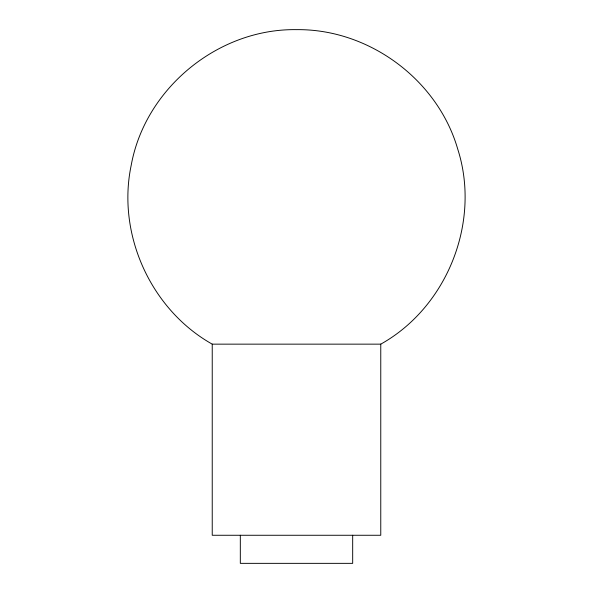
<?xml version="1.0" encoding="UTF-8"?>
<svg xmlns="http://www.w3.org/2000/svg" width="593" height="593" viewBox="0 0 593 593"><rect width="100%" height="100%" fill="white"/><g stroke="black" fill="none" stroke-linecap="round" stroke-linejoin="round"><path stroke-width="0.89" d="M380.765 344.148C447.278 307.026 481.027 221.893 457.781 149.266C437.745 79.61 368.876 28.775 296.5 29.65C218.298 28.42 145.129 88.253 131.201 165.306C116.658 234.242 150.83 309.657 212.235 344.148L380.765 344.148L380.765 535.264L212.235 535.264L212.235 344.148M352.679 535.264L352.679 563.35L240.321 563.35L240.321 535.264"/></g></svg>
